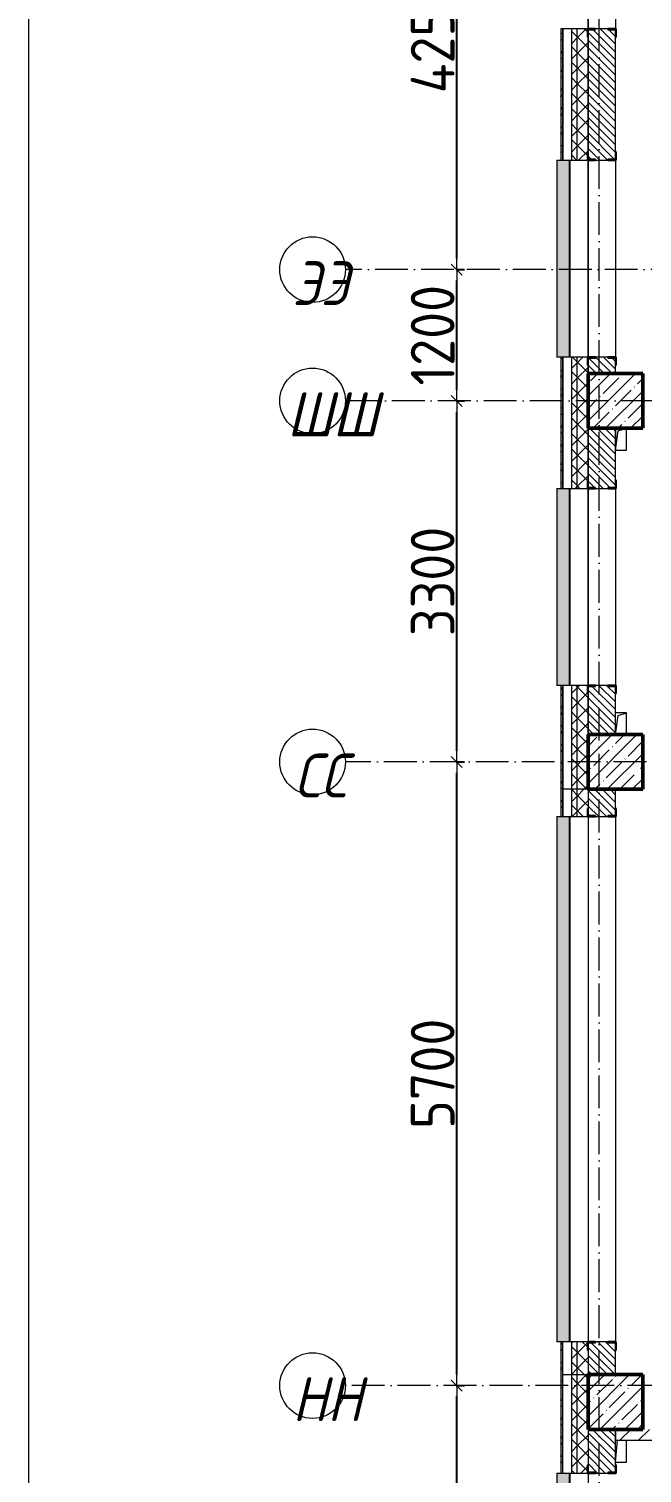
# Model space of a CAD drawing. Header units: millimetres. Extents: x -213536 to 1564669, y -45299 to 942238.
# Drawn here: x 134866 to 140473, y 525797 to 538997 of the extents above; entities that cross this region are included whole.
import ezdxf

# ---------------------------------------------------------------- set-up
doc = ezdxf.new("R2010")
doc.units = ezdxf.units.MM
doc.linetypes.add('50_200_ШТРИХ_1Т_ш5_п1_п1_', pattern=[700, 500, -100, 0, -100])
for name, color, linetype, lineweight in [('3.3) Вычитаем ЖБбалки 0.4м -', 31, 'Continuous', 30), ('A-____-____-DIMS', 7, 'Continuous', 9), ('A-GENM-____-MCUT', 7, 'Continuous', 25), ('A-GENM-____-OTLN', 7, 'Continuous', 9), ('A-GENM-____-OTLN-1', 7, 'Continuous', 25), ('A-GLAZ-____-OTLN', 7, 'Continuous', 9), ('A-WALL-____-MCUT', 7, 'Continuous', 13), ('A-WALL-____-MCUT-1', 7, 'Continuous', 9), ('A-WALL-____-OTLN', 7, 'Continuous', 9), ('A-WALL-____-PATT-1', 7, 'Continuous', 9), ('A-WALL-FNSH-MCUT-1', 7, 'Continuous', 9), ('S-COLS-____-MCUT', 7, 'Continuous', 50), ('S-COLS-____-OTLN', 7, 'Continuous', 9), ('S-GRID-____-IDEN', 7, 'Continuous', 9), ('S-GRID-____-OTLN-1', 7, '50_200_ШТРИХ_1Т_ш5_п1_п1_', 9)]:
    doc.layers.add(name, color=color, linetype=linetype, lineweight=lineweight)
doc.layers.add('A-GLAZ-____-OTLN-1', color=7, linetype='Continuous', lineweight=9, true_color=0xc0c0c0)
doc.styles.add('ISOCPEUR_I_9', font='isocpeui.ttf', dxfattribs={"width": 0.9, "height": 250})
doc.styles.add('СПДС', font='isocpeur.ttf', dxfattribs={"width": 0.9})
doc.dimstyles.new('Размера А3', dxfattribs={"dimtxt": 200, "dimasz": 100, "dimexe": 70, "dimexo": 100, "dimgap": 20, "dimtad": 1, "dimdec": 0, "dimrnd": 10, "dimzin": 0, "dimdsep": 46, "dimtxsty": 'СПДС', "dimblk": 'ARROWHEAD_6', "dimcen": 1, "dimclrd": 256, "dimclre": 256, "dimclrt": 256, "dimazin": 0, "dimtfac": 1, "dimtdec": 0, "dimtmove": 2, "dimatfit": 3, "dimfxl": 1, "dimtolj": 1, "dimtzin": 0, "dimarcsym": 0})
pattern_1 = [(135, (142429.057, 459015.94), (-35.35534, -35.35534), [])]
pattern_2 = [(45, (142429.06, 459015.94), (-70.71068, 70.71068), []), (135, (142429.06, 459015.94), (-70.71068, -70.71068), [])]
pattern_3 = [(45, (142429.06, 459015.94), (-85.53659, 85.53659), []), (45, (142486.08, 459015.94), (-85.53659, 85.53659), [])]

# ---------------------------------------------------------------- blocks, each defined once
blk = doc.blocks.new('BSC_Колонна _Прямоугольная - 500х500-V23-АР1_План отверстий 3 этажа в осях 1-64_Ю-ЯЯ')
at = {"layer": 'S-COLS-____-OTLN'}
h = blk.add_hatch(dxfattribs=at)
h.set_pattern_fill('FP_30', color=256, style=0, pattern_type=2)
h.set_pattern_definition([(45, (2200, -67431.04), (-114.04925, 114.04925), []), (45, (2314.05, -67431.04), (-114.04925, 114.04925), [201.613, -40.323, 3.353, -36.97])])
h.paths.add_polyline_path([(-250, -250), (250, -250), (250, 250), (-250, 250)], flags=0)
at = {"layer": 'S-COLS-____-MCUT'}
for p, q in [((250, 250), (-250, 250)), ((-250, 250), (-250, -250)), ((250, -250), (250, 250)), ((-250, -250), (250, -250))]:
    blk.add_line(p, q, dxfattribs=at)
blk = doc.blocks.new('BSC_Колонна _Прямоугольная - 500х500-V26-АР1_План отверстий 3 этажа в осях 1-64_Ю-ЯЯ')
at = {"layer": 'S-COLS-____-OTLN'}
h = blk.add_hatch(dxfattribs=at)
h.set_pattern_fill('FP_33', color=256, style=0, pattern_type=2)
h.set_pattern_definition([(45, (2200, -76581.04), (-114.04925, 114.04925), []), (45, (2314.05, -76581.04), (-114.04925, 114.04925), [201.613, -40.323, 3.353, -36.97])])
h.paths.add_polyline_path([(-250, -250), (250, -250), (250, 250), (-250, 250), (-250, 16)], flags=0)
at = {"layer": 'S-COLS-____-MCUT'}
for p, q in [((250, 250), (-250, 250)), ((-250, 250), (-250, -250)), ((250, -250), (250, 250)), ((-250, -250), (250, -250))]:
    blk.add_line(p, q, dxfattribs=at)
blk = doc.blocks.new('BSC_Колонна _Прямоугольная - 500х500-V32-АР1_План отверстий 3 этажа в осях 1-64_Ю-ЯЯ')
at = {"layer": 'S-COLS-____-OTLN'}
h = blk.add_hatch(dxfattribs=at)
h.set_pattern_fill('FP_39', color=256, style=0, pattern_type=2)
h.set_pattern_definition([(45, (2200, -73281.04), (-114.04925, 114.04925), []), (45, (2314.05, -73281.04), (-114.04925, 114.04925), [201.613, -40.323, 3.353, -36.97])])
h.paths.add_polyline_path([(-250, -250), (250, -250), (250, 250), (-250, 250), (-250, 87)], flags=0)
at = {"layer": 'S-COLS-____-MCUT'}
for p, q in [((250, 250), (-250, 250)), ((-250, 250), (-250, -250)), ((250, -250), (250, 250)), ((-250, -250), (250, -250))]:
    blk.add_line(p, q, dxfattribs=at)
blk = doc.blocks.new('Фахверк_СКБ_Уголок - 250_2700-27497298-АР1_План отверстий 3 этажа в осях 1-64_Ю-ЯЯ')
at = {"layer": 'A-GENM-____-MCUT'}
for p, q in [((200, 181), (125, 181)), ((125, 181), (125, 106)), ((131, 106), (131, 175)), ((131, 175), (200, 175)), ((200, 175), (200, 181)), ((125, 106), (131, 106)), ((131, -6), (125, -6)), ((125, -6), (125, -81)), ((125, -81), (200, -81)), ((131, -75), (131, -6)), ((200, -75), (131, -75)), ((200, -81), (200, -75))]:
    blk.add_line(p, q, dxfattribs=at)
blk = doc.blocks.new('Фахверк_СКБ_Уголок - 250_2700_1-27501432-АР1_План отверстий 3 этажа в осях 1-64_Ю-ЯЯ')
at = {"layer": 'A-GENM-____-MCUT'}
for p, q in [((200, 181), (125, 181)), ((125, 181), (125, 106)), ((131, 106), (131, 175)), ((131, 175), (200, 175)), ((200, 175), (200, 181)), ((125, 106), (131, 106)), ((131, -6), (125, -6)), ((125, -6), (125, -81)), ((125, -81), (200, -81)), ((131, -75), (131, -6)), ((200, -75), (131, -75)), ((200, -81), (200, -75))]:
    blk.add_line(p, q, dxfattribs=at)
blk = doc.blocks.new('AR_Отверстие прямоугольное _в плите_ - AR_Отверстие прямоугольное _в плите_-30510814-АР1_План отверстий 3 этажа в осях 1-64_Ю-ЯЯ')
at = {"layer": 'A-GENM-____-OTLN'}
for p, q in [((-50, -150), (-32, 50)), ((50, -150), (50, 50)), ((-50, -150), (50, -150))]:
    blk.add_line(p, q, dxfattribs=at)
blk = doc.blocks.new('AR_Отверстие прямоугольное _в плите_ - AR_Отверстие прямоугольное _в плите_-V176-АР1_План отверстий 3 этажа в осях 1-64_Ю-ЯЯ')
at = {"layer": 'A-GENM-____-OTLN'}
for p, q in [((-50, 100), (-50, -100)), ((-50, -100), (-25, 75)), ((-25, 75), (50, 100)), ((50, -100), (50, 100)), ((-50, -100), (50, -100))]:
    blk.add_line(p, q, dxfattribs=at)
blk = doc.blocks.new('AR_Отверстие прямоугольное _в плите_ - AR_Отверстие прямоугольное _в плите_-V179-АР1_План отверстий 3 этажа в осях 1-64_Ю-ЯЯ')
at = {"layer": 'A-GENM-____-OTLN'}
for p, q in [((50, 100), (-50, 100)), ((-50, -100), (-25, 75)), ((-25, 75), (50, 100)), ((50, -100), (50, 100))]:
    blk.add_line(p, q, dxfattribs=at)
blk = doc.blocks.new('Отлив_СКБ - Отлив витража_120_НВФ-31885689-АР1_План отверстий 3 этажа в осях 1-64_Ю-ЯЯ')
at = {"layer": 'A-GLAZ-____-OTLN-1'}
for points in [[(1800, 2), (1800, 120), (0, 120), (0, 2), (737, 2)], [(1800, 0), (1800, 2), (0, 2), (0, 0), (737, 0)]]:
    blk.add_hatch(color=256, dxfattribs=at).paths.add_polyline_path(points, flags=0)
at = {"layer": 'A-GLAZ-____-OTLN'}
for p, q in [((0, 83), (0, 120)), ((1800, 120), (0, 120)), ((0, 2), (1800, 2)), ((1800, 120), (1800, 83)), ((1800, 0), (0, 0))]:
    blk.add_line(p, q, dxfattribs=at)
blk = doc.blocks.new('Отлив_СКБ - Отлив витража_120_НВФ-31886035-АР1_План отверстий 3 этажа в осях 1-64_Ю-ЯЯ')
at = {"layer": 'A-GLAZ-____-OTLN-1'}
for points in [[(4800, 2), (4800, 120), (0, 120), (0, 2), (1409, 2)], [(4800, 0), (4800, 2), (0, 2), (0, 0), (1409, 0)]]:
    blk.add_hatch(color=256, dxfattribs=at).paths.add_polyline_path(points, flags=0)
at = {"layer": 'A-GLAZ-____-OTLN'}
for p, q in [((0, 83), (0, 120)), ((4800, 120), (0, 120)), ((0, 2), (4800, 2)), ((4800, 120), (4800, 83)), ((4800, 0), (0, 0))]:
    blk.add_line(p, q, dxfattribs=at)
blk = doc.blocks.new('Ось сетки - Круг_Ø6_00__ISO-2_5_0_9K_-25732049-АР1_План отверстий 3 этажа в осях 1-64_Ю-ЯЯ')
at = {"layer": 'S-GRID-____-IDEN'}
blk.add_circle((0, 0), 3, dxfattribs=at)
blk = doc.blocks.new('ARROWHEAD_6')
at = {"color": 0, "linetype": 'Continuous'}
for p, q in [((0, 0), (-1, 0)), ((-0.5, -0.5), (0.5, 0.5))]:
    blk.add_line(p, q, dxfattribs=at)
blk = doc.blocks.new('*D2838')
at = {"layer": 'A-____-____-DIMS', "lineweight": -2, "transparency": 16777216}
for p, q in [((138772, 526597), (138848, 526597)), ((138778, 522197), (138778, 526497)), ((138772, 522097), (138848, 522097))]:
    blk.add_line(p, q, dxfattribs=at)
at = {"layer": 'Defpoints', "color": 0, "lineweight": 50, "transparency": 16777216}
for p in [(138672, 526597), (138778, 526597), (138672, 522097)]:
    blk.add_point(p, dxfattribs=at)
at = {"layer": 'A-____-____-DIMS', "lineweight": -2, "transparency": 16777216, "xscale": 100, "yscale": 100, "zscale": 100}
for p, rotation in [((138778, 526597), 90), ((138778, 522097), 270)]:
    blk.add_blockref('ARROWHEAD_6', p, dxfattribs=dict(at, rotation=rotation))
at = {"layer": 'A-____-____-DIMS', "transparency": 16777216, "insert": (138558, 524347), "char_height": 400, "attachment_point": 5, "rotation": 90, "style": 'СПДС'}
blk.add_mtext('\\A1;4500', dxfattribs=at)
blk = doc.blocks.new('*D2839')
at = {"layer": 'A-____-____-DIMS', "lineweight": -2, "transparency": 16777216}
for p, q in [((138772, 532297), (138848, 532297)), ((138778, 526697), (138778, 532197)), ((138772, 526597), (138848, 526597))]:
    blk.add_line(p, q, dxfattribs=at)
at = {"layer": 'Defpoints', "color": 0, "lineweight": 50, "transparency": 16777216}
for p in [(138672, 532297), (138778, 532297), (138672, 526597)]:
    blk.add_point(p, dxfattribs=at)
at = {"layer": 'A-____-____-DIMS', "lineweight": -2, "transparency": 16777216, "xscale": 100, "yscale": 100, "zscale": 100}
for p, rotation in [((138778, 532297), 90), ((138778, 526597), 270)]:
    blk.add_blockref('ARROWHEAD_6', p, dxfattribs=dict(at, rotation=rotation))
at = {"layer": 'A-____-____-DIMS', "transparency": 16777216, "insert": (138558, 529447), "char_height": 400, "attachment_point": 5, "rotation": 90, "style": 'СПДС'}
blk.add_mtext('\\A1;5700', dxfattribs=at)
blk = doc.blocks.new('*D2840')
at = {"layer": 'A-____-____-DIMS', "lineweight": -2, "transparency": 16777216}
for p, q in [((138772, 535597), (138848, 535597)), ((138778, 532397), (138778, 535497)), ((138772, 532297), (138848, 532297))]:
    blk.add_line(p, q, dxfattribs=at)
at = {"layer": 'Defpoints', "color": 0, "lineweight": 50, "transparency": 16777216}
for p in [(138672, 535597), (138778, 535597), (138672, 532297)]:
    blk.add_point(p, dxfattribs=at)
at = {"layer": 'A-____-____-DIMS', "lineweight": -2, "transparency": 16777216, "xscale": 100, "yscale": 100, "zscale": 100}
for p, rotation in [((138778, 535597), 90), ((138778, 532297), 270)]:
    blk.add_blockref('ARROWHEAD_6', p, dxfattribs=dict(at, rotation=rotation))
at = {"layer": 'A-____-____-DIMS', "transparency": 16777216, "insert": (138558, 533947), "char_height": 400, "attachment_point": 5, "rotation": 90, "style": 'СПДС'}
blk.add_mtext('\\A1;3300', dxfattribs=at)
blk = doc.blocks.new('*D2841')
at = {"layer": 'A-____-____-DIMS', "lineweight": -2, "transparency": 16777216}
for p, q in [((138772, 536797), (138848, 536797)), ((138778, 535697), (138778, 536697)), ((138772, 535597), (138848, 535597))]:
    blk.add_line(p, q, dxfattribs=at)
at = {"layer": 'Defpoints', "color": 0, "lineweight": 50, "transparency": 16777216}
for p in [(138672, 536797), (138778, 536797), (138672, 535597)]:
    blk.add_point(p, dxfattribs=at)
at = {"layer": 'A-____-____-DIMS', "lineweight": -2, "transparency": 16777216, "xscale": 100, "yscale": 100, "zscale": 100}
for p, rotation in [((138778, 536797), 90), ((138778, 535597), 270)]:
    blk.add_blockref('ARROWHEAD_6', p, dxfattribs=dict(at, rotation=rotation))
at = {"layer": 'A-____-____-DIMS', "transparency": 16777216, "insert": (138558, 536197), "char_height": 400, "attachment_point": 5, "rotation": 90, "style": 'СПДС'}
blk.add_mtext('\\A1;1200', dxfattribs=at)
blk = doc.blocks.new('*D2842')
at = {"layer": 'A-____-____-DIMS', "lineweight": -2, "transparency": 16777216}
for p, q in [((138772, 541047), (138848, 541047)), ((138778, 536897), (138778, 540947)), ((138772, 536797), (138848, 536797))]:
    blk.add_line(p, q, dxfattribs=at)
at = {"layer": 'Defpoints', "color": 0, "lineweight": 50, "transparency": 16777216}
for p in [(138672, 541047), (138778, 541047), (138672, 536797)]:
    blk.add_point(p, dxfattribs=at)
at = {"layer": 'A-____-____-DIMS', "lineweight": -2, "transparency": 16777216, "xscale": 100, "yscale": 100, "zscale": 100}
for p, rotation in [((138778, 541047), 90), ((138778, 536797), 270)]:
    blk.add_blockref('ARROWHEAD_6', p, dxfattribs=dict(at, rotation=rotation))
at = {"layer": 'A-____-____-DIMS', "transparency": 16777216, "insert": (138558, 538922), "char_height": 400, "attachment_point": 5, "rotation": 90, "style": 'СПДС'}
blk.add_mtext('\\A1;4250', dxfattribs=at)

msp = doc.modelspace()

# ---------------------------------------------------------------- hatches: boundary and pattern name
at = {"layer": 'A-WALL-____-PATT-1'}
h = msp.add_hatch(dxfattribs=at)
h.set_pattern_fill('FP_6', color=256, style=0, pattern_type=2)
h.set_pattern_definition(pattern_3)
h.paths.add_polyline_path([(139729.1, 531877), (139749.1, 531877), (139749.1, 532997), (139729.1, 532997), (139729.1, 532384.2)], flags=0)
h.paths.add_polyline_path([(139749.1, 534797), (139749.1, 535997), (139729.1, 535997), (139729.1, 534797)], flags=0)
h.paths.add_polyline_path([(139749.1, 537797), (139749.1, 538997), (139729.1, 538997), (139729.1, 537797)], flags=0)
h.paths.add_polyline_path([(139729.1, 540797), (139749.1, 540797), (139749.1, 541997), (139729.1, 541997)], flags=0)
h.paths.add_polyline_path([(139729.1, 543797), (139749.1, 543797), (139749.1, 544947), (139729.1, 544947)], flags=0)
h = msp.add_hatch(dxfattribs=at)
h.set_pattern_fill('FP_4', color=256, style=0, pattern_type=2)
h.set_pattern_definition(pattern_2)
h.paths.add_polyline_path([(139879.1, 532047), (139879.1, 532997), (139829.1, 532997), (139829.1, 532047)], flags=0)
h.paths.add_polyline_path([(139879.1, 534797), (139879.1, 535997), (139829.1, 535997), (139829.1, 534797)], flags=0)
h.paths.add_polyline_path([(139829.1, 537797), (139879.1, 537797), (139879.1, 538997), (139829.1, 538997), (139829.1, 538842.2)], flags=0)
h.paths.add_polyline_path([(139879.1, 540797), (139879.1, 541997), (139829.1, 541997), (139829.1, 540797)], flags=0)
h.paths.add_polyline_path([(139829.1, 543797), (139879.1, 543797), (139879.1, 544847), (139829.1, 544847), (139829.1, 544492.9)], flags=0)
h = msp.add_hatch(dxfattribs=at)
h.set_pattern_fill('FP_4', color=256, style=0, pattern_type=2)
h.set_pattern_definition(pattern_2)
h.paths.add_polyline_path([(139979.1, 532047), (139979.1, 532922), (139973.1, 532922), (139973.1, 532997), (139879.1, 532997), (139879.1, 532047)], flags=0)
h.paths.add_polyline_path([(139973.1, 534797), (139973.1, 534872), (139979.1, 534872), (139979.1, 535922), (139973.1, 535922), (139973.1, 535997), (139879.1, 535997), (139879.1, 534797)], flags=0)
h.paths.add_polyline_path([(139973.1, 537797), (139973.1, 537872), (139979.1, 537872), (139979.1, 538922), (139973.1, 538922), (139973.1, 538997), (139879.1, 538997), (139879.1, 537797)], flags=0)
h.paths.add_polyline_path([(139879.1, 540797), (139979.1, 540797), (139979.1, 541922), (139973.1, 541922), (139973.1, 541997), (139879.1, 541997), (139879.1, 541297)], flags=0)
h.paths.add_polyline_path([(139973.1, 543797), (139973.1, 543872), (139979.1, 543872), (139979.1, 544797), (139879.1, 544797), (139879.1, 543797)], flags=0)
h = msp.add_hatch(dxfattribs=at)
h.set_pattern_fill('FP_9', color=256, style=0, pattern_type=2)
h.set_pattern_definition(pattern_1)
h.paths.add_polyline_path([(140085.1, 535847), (140229.1, 535847), (140229.1, 535991), (140160.1, 535991), (140160.1, 535997), (140048.1, 535997), (140048.1, 535991), (139979.1, 535991), (139979.1, 535847)], flags=0)
h.paths.add_polyline_path([(140160.1, 537797), (140160.1, 537803), (140229.1, 537803), (140229.1, 538991), (140160.1, 538991), (140160.1, 538997), (140048.1, 538997), (140048.1, 538991), (139979.1, 538991), (139979.1, 537803), (140048.1, 537803), (140048.1, 537797)], flags=0)
h = msp.add_hatch(dxfattribs=at)
h.set_pattern_fill('FP_9', color=256, style=0, pattern_type=2)
h.set_pattern_definition(pattern_1)
h.paths.add_polyline_path([(140229.1, 532547), (140229.1, 532991), (140160.1, 532991), (140160.1, 532997), (140048.1, 532997), (140048.1, 532991), (139979.1, 532991), (139979.1, 532547)], flags=0)
h.paths.add_polyline_path([(140048.1, 534797), (140160.1, 534797), (140160.1, 534803), (140229.1, 534803), (140229.1, 535347), (139979.1, 535347), (139979.1, 534803), (140048.1, 534803)], flags=0)
h = msp.add_hatch(dxfattribs=at)
h.set_pattern_fill('FP_4', color=256, style=0, pattern_type=2)
h.set_pattern_definition(pattern_2)
h.paths.add_polyline_path([(139879.1, 526697), (139879.1, 526997), (139829.1, 526997), (139829.1, 526697)], flags=0)
h.paths.add_polyline_path([(139829.1, 531797), (139879.1, 531797), (139879.1, 532047), (139829.1, 532047)], flags=0)
h = msp.add_hatch(dxfattribs=at)
h.set_pattern_fill('FP_4', color=256, style=0, pattern_type=2)
h.set_pattern_definition(pattern_2)
h.paths.add_polyline_path([(139973.1, 526697), (139979.1, 526697), (139979.1, 526922), (139973.1, 526922), (139973.1, 526997), (139879.1, 526997), (139879.1, 526697)], flags=0)
h.paths.add_polyline_path([(139973.1, 531797), (139973.1, 531872), (139979.1, 531872), (139979.1, 532047), (139879.1, 532047), (139879.1, 531797)], flags=0)
h = msp.add_hatch(dxfattribs=at)
h.set_pattern_fill('FP_9', color=256, style=0, pattern_type=2)
h.set_pattern_definition(pattern_1)
h.paths.add_polyline_path([(139979.1, 526697), (140229.1, 526697), (140229.1, 526991), (140160.1, 526991), (140160.1, 526997), (140048.1, 526997), (140048.1, 526991), (139979.1, 526991), (139979.1, 526922)], flags=0)
h.paths.add_polyline_path([(140048.1, 531797), (140160.1, 531797), (140160.1, 531803), (140229.1, 531803), (140229.1, 532047), (139979.1, 532047), (139979.1, 531803), (140048.1, 531803)], flags=0)
h = msp.add_hatch(dxfattribs=at)
h.set_pattern_fill('FP_6', color=256, style=0, pattern_type=2)
h.set_pattern_definition(pattern_3)
h.paths.add_polyline_path([(139749.1, 526867), (139749.1, 526997), (139729.1, 526997), (139729.1, 526867)], flags=0)
h.paths.add_polyline_path([(139729.1, 531797), (139749.1, 531797), (139749.1, 531877), (139729.1, 531877)], flags=0)
h = msp.add_hatch(dxfattribs=at)
h.set_pattern_fill('FP_6', color=256, style=0, pattern_type=2)
h.set_pattern_definition(pattern_3)
h.paths.add_polyline_path([(139729.1, 513947), (139749.1, 513947), (139749.1, 515197), (139729.1, 515197), (139729.1, 514624.9)], flags=0)
h.paths.add_polyline_path([(139729.1, 516997), (139749.1, 516997), (139749.1, 518197), (139729.1, 518197), (139729.1, 517853.9)], flags=0)
h.paths.add_polyline_path([(139749.1, 519997), (139749.1, 521047), (139729.1, 521047), (139729.1, 519997)], flags=0)
h.paths.add_polyline_path([(139749.1, 522847), (139749.1, 523997), (139729.1, 523997), (139729.1, 522847)], flags=0)
h.paths.add_polyline_path([(139729.1, 525797), (139749.1, 525797), (139749.1, 526867), (139729.1, 526867), (139729.1, 525926.3)], flags=0)
h = msp.add_hatch(dxfattribs=at)
h.set_pattern_fill('FP_4', color=256, style=0, pattern_type=2)
h.set_pattern_definition(pattern_2)
h.paths.add_polyline_path([(139829.1, 514047), (139879.1, 514047), (139879.1, 515197), (139829.1, 515197), (139829.1, 514624.9)], flags=0)
h.paths.add_polyline_path([(139829.1, 516997), (139879.1, 516997), (139879.1, 518197), (139829.1, 518197), (139829.1, 517853.9)], flags=0)
h.paths.add_polyline_path([(139829.1, 519997), (139879.1, 519997), (139879.1, 521047), (139829.1, 521047)], flags=0)
h.paths.add_polyline_path([(139879.1, 522847), (139879.1, 523997), (139829.1, 523997), (139829.1, 522847)], flags=0)
h.paths.add_polyline_path([(139829.1, 525797), (139879.1, 525797), (139879.1, 526697), (139829.1, 526697), (139829.1, 525926.3)], flags=0)
h = msp.add_hatch(dxfattribs=at)
h.set_pattern_fill('FP_4', color=256, style=0, pattern_type=2)
h.set_pattern_definition(pattern_2)
h.paths.add_polyline_path([(139879.1, 514097), (139979.1, 514097), (139979.1, 515122), (139973.1, 515122), (139973.1, 515197), (139879.1, 515197), (139879.1, 514624.9)], flags=0)
h.paths.add_polyline_path([(139973.1, 516997), (139973.1, 517072), (139979.1, 517072), (139979.1, 518197), (139879.1, 518197), (139879.1, 516997)], flags=0)
h.paths.add_polyline_path([(139879.1, 519997), (139973.1, 519997), (139973.1, 520072), (139979.1, 520072), (139979.1, 521047), (139879.1, 521047), (139879.1, 520072)], flags=0)
h.paths.add_polyline_path([(139973.1, 522847), (139973.1, 522922), (139979.1, 522922), (139979.1, 523922), (139973.1, 523922), (139973.1, 523997), (139879.1, 523997), (139879.1, 522847)], flags=0)
h.paths.add_polyline_path([(139973.1, 525797), (139973.1, 525872), (139979.1, 525872), (139979.1, 526697), (139879.1, 526697), (139879.1, 525797)], flags=0)
h = msp.add_hatch(dxfattribs=at)
h.set_pattern_fill('FP_9', color=256, style=0, pattern_type=2)
h.set_pattern_definition(pattern_1)
h.paths.add_polyline_path([(140048.1, 522847), (140160.1, 522847), (140160.1, 522853), (140229.1, 522853), (140229.1, 523991), (140160.1, 523991), (140160.1, 523997), (140048.1, 523997), (140048.1, 523991), (139979.1, 523991), (139979.1, 522853), (140048.1, 522853)], flags=0)
h.paths.add_polyline_path([(140048.1, 525797), (140160.1, 525797), (140160.1, 525803), (140229.1, 525803), (140229.1, 526197), (139979.1, 526197), (139979.1, 525803), (140048.1, 525803)], flags=0)
h = msp.add_hatch(dxfattribs=at)
h.set_pattern_fill('FP_7', color=256, style=0, pattern_type=2)
h.set_pattern_definition([(45, (142429.06, 459015.94), (-84.85281, 84.85281), [])])
h.paths.add_polyline_path([(140647.6, 526097), (142229.1, 526097), (142229.1, 526100), (142276.1, 526100), (142276.1, 526194), (142229.1, 526194), (142229.1, 526197), (140229.1, 526197), (140229.1, 526097)], flags=0)
h.paths.add_polyline_path([(147779.1, 526097), (147779.1, 526197), (146079.1, 526197), (146079.1, 526097), (147717.4, 526097)], flags=0)
h.paths.add_polyline_path([(146029.1, 526097), (146029.1, 526100), (146076.1, 526100), (146076.1, 526194), (146029.1, 526194), (146029.1, 526197), (142279.1, 526197), (142279.1, 526097), (145950, 526097)], flags=0)

# ---------------------------------------------------------------- linework, layer by layer
at = {"color": 1, "lineweight": 0}
msp.add_lwpolyline([(134866.3, 551818.7), (248102.3, 551818.7), (248102.3, 452990.7), (134866.3, 452990.7)], close=True, dxfattribs=at)
at = {"layer": '3.3) Вычитаем ЖБбалки 0.4м -'}
for points in [[(140479.1, 532547), (140229.1, 532547)], [(140473.1, 532047), (140473.1, 532547)], [(140479.1, 532047), (140229.1, 532047)]]:
    msp.add_lwpolyline(points, dxfattribs=at)
at = {"layer": 'A-WALL-____-MCUT'}
for p, q in [((139973.1, 538997), (139749.1, 538997)), ((139749.1, 538997), (139749.1, 537797)), ((139749.1, 537797), (139749.1, 538997)), ((140160.1, 538997), (140048.1, 538997)), ((140229.1, 537872), (140229.1, 538922)), ((139749.1, 537797), (139973.1, 537797)), ((140048.1, 537797), (140160.1, 537797)), ((139973.1, 535997), (139749.1, 535997)), ((139749.1, 535997), (139749.1, 534797)), ((139749.1, 534797), (139749.1, 535997)), ((140160.1, 535997), (140048.1, 535997)), ((140229.1, 535847), (140229.1, 535922)), ((140229.1, 534872), (140229.1, 535347)), ((139749.1, 534797), (139973.1, 534797)), ((140048.1, 534797), (140160.1, 534797)), ((139973.1, 532997), (139749.1, 532997)), ((139749.1, 532997), (139749.1, 532047)), ((139749.1, 532047), (139749.1, 532997)), ((140160.1, 532997), (140048.1, 532997)), ((140229.1, 532547), (140229.1, 532922)), ((139749.1, 532047), (139749.1, 531797)), ((139979.1, 532047), (139749.1, 532047)), ((140229.1, 531872), (140229.1, 532047)), ((139749.1, 531797), (139749.1, 531877)), ((139749.1, 531797), (139973.1, 531797)), ((140048.1, 531797), (140160.1, 531797)), ((139973.1, 526997), (139749.1, 526997)), ((139749.1, 526867), (139749.1, 526997)), ((139749.1, 525797), (139749.1, 526997)), ((140160.1, 526997), (140048.1, 526997)), ((140229.1, 526697), (140229.1, 526922)), ((139749.1, 526697), (139979.1, 526697)), ((140229.1, 525872), (140229.1, 526197)), ((139749.1, 525797), (139973.1, 525797)), ((140048.1, 525797), (140160.1, 525797))]:
    msp.add_line(p, q, dxfattribs=at)
at = {"layer": 'A-WALL-____-MCUT-1'}
for p, q in [((139829.1, 537797), (139829.1, 538997)), ((139879.1, 537797), (139879.1, 538997)), ((139979.1, 538922), (139979.1, 537872)), ((139979.1, 537872), (139979.1, 538922)), ((139829.1, 534797), (139829.1, 535997)), ((139879.1, 534797), (139879.1, 535997)), ((139979.1, 535922), (139979.1, 535847)), ((139979.1, 535847), (139979.1, 535922)), ((139979.1, 535347), (139979.1, 534872)), ((139979.1, 534872), (139979.1, 535347)), ((139829.1, 532047), (139829.1, 532997)), ((139879.1, 532047), (139879.1, 532997)), ((139979.1, 532922), (139979.1, 532547)), ((139979.1, 532547), (139979.1, 532922)), ((139829.1, 531797), (139829.1, 532047)), ((139879.1, 531797), (139879.1, 532047)), ((139979.1, 532047), (139979.1, 531872)), ((139829.1, 525797), (139829.1, 526997)), ((139879.1, 525797), (139879.1, 526997)), ((139979.1, 526922), (139979.1, 526697)), ((139979.1, 526197), (139979.1, 525872))]:
    msp.add_line(p, q, dxfattribs=at)
at = {"layer": 'A-WALL-____-OTLN'}
for p, q in [((139979.1, 538997), (139979.1, 540797)), ((139979.1, 540797), (139979.1, 538997)), ((140229.1, 540797), (140229.1, 538997)), ((139979.1, 535997), (139979.1, 537797)), ((139979.1, 537797), (139979.1, 535997)), ((140229.1, 537797), (140229.1, 535997)), ((139979.1, 532997), (139979.1, 534797)), ((139979.1, 534797), (139979.1, 532997)), ((140229.1, 534797), (140229.1, 532997)), ((139979.1, 531797), (139979.1, 526997)), ((140229.1, 531797), (140229.1, 526997)), ((139979.1, 525797), (139979.1, 523997))]:
    msp.add_line(p, q, dxfattribs=at)
at = {"layer": 'A-WALL-FNSH-MCUT-1'}
for p, q in [((139729.1, 538997), (139729.1, 537797)), ((139749.1, 538997), (139729.1, 538997)), ((139729.1, 537797), (139749.1, 537797)), ((139729.1, 535997), (139729.1, 534797)), ((139749.1, 535997), (139729.1, 535997)), ((139729.1, 534797), (139749.1, 534797)), ((139729.1, 532997), (139729.1, 531797)), ((139749.1, 532997), (139729.1, 532997)), ((139749.1, 531877), (139749.1, 532047)), ((139729.1, 531797), (139749.1, 531797)), ((139729.1, 526997), (139729.1, 526867)), ((139749.1, 526997), (139729.1, 526997)), ((139729.1, 526867), (139729.1, 525797)), ((140229.1, 526197), (140229.1, 526097)), ((140229.1, 526097), (142229.1, 526097)), ((139729.1, 525797), (139749.1, 525797))]:
    msp.add_line(p, q, dxfattribs=at)
at = {"layer": 'S-GRID-____-OTLN-1', "color": 251, "ltscale": 0.6, "true_color": 0x636466}
for p, q in [((140079.1, 511907.5), (140079.1, 549908.8)), ((189583.7, 536797), (137760.3, 536797)), ((175034.1, 535597), (137760.3, 535597)), ((166979.1, 532297), (137760.3, 532297)), ((246503.5, 526597), (137760.3, 526597))]:
    msp.add_line(p, q, dxfattribs=at)

# ---------------------------------------------------------------- block references
at = {"layer": 'A-GENM-____-OTLN'}
for name, p in [('AR_Отверстие прямоугольное _в плите_ - AR_Отверстие прямоугольное _в плите_-V176-АР1_План отверстий 3 этажа в осях 1-64_Ю-ЯЯ', (140279.6, 535247)), ('AR_Отверстие прямоугольное _в плите_ - AR_Отверстие прямоугольное _в плите_-V179-АР1_План отверстий 3 этажа в осях 1-64_Ю-ЯЯ', (140279.1, 532647)), ('AR_Отверстие прямоугольное _в плите_ - AR_Отверстие прямоугольное _в плите_-30510814-АР1_План отверстий 3 этажа в осях 1-64_Ю-ЯЯ', (140279.1, 526047))]:
    msp.add_blockref(name, p, dxfattribs=at)
at = {"layer": 'A-GENM-____-OTLN-1'}
for name, p, rotation in [('Фахверк_СКБ_Уголок - 250_2700-27497298-АР1_План отверстий 3 этажа в осях 1-64_Ю-ЯЯ', (140054.1, 539122), 269.9999999999999), ('Фахверк_СКБ_Уголок - 250_2700-27497298-АР1_План отверстий 3 этажа в осях 1-64_Ю-ЯЯ', (140154.1, 537672), 89.99999999999991), ('Фахверк_СКБ_Уголок - 250_2700_1-27501432-АР1_План отверстий 3 этажа в осях 1-64_Ю-ЯЯ', (140054.1, 536122), 269.9999999999999), ('Фахверк_СКБ_Уголок - 250_2700-27497298-АР1_План отверстий 3 этажа в осях 1-64_Ю-ЯЯ', (140154.1, 534672), 89.99999999999991), ('Фахверк_СКБ_Уголок - 250_2700-27497298-АР1_План отверстий 3 этажа в осях 1-64_Ю-ЯЯ', (140054.1, 533122), 269.9999999999999), ('Фахверк_СКБ_Уголок - 250_2700-27497298-АР1_План отверстий 3 этажа в осях 1-64_Ю-ЯЯ', (140154.1, 531672), 89.99999999999991), ('Фахверк_СКБ_Уголок - 250_2700-27497298-АР1_План отверстий 3 этажа в осях 1-64_Ю-ЯЯ', (140054.1, 527122), 269.9999999999999), ('Фахверк_СКБ_Уголок - 250_2700-27497298-АР1_План отверстий 3 этажа в осях 1-64_Ю-ЯЯ', (140154.1, 525672), 89.99999999999991)]:
    msp.add_blockref(name, p, dxfattribs=dict(at, rotation=rotation))
at = {"layer": 'A-GLAZ-____-OTLN', "rotation": 90}
for name, p in [('Отлив_СКБ - Отлив витража_120_НВФ-31885689-АР1_План отверстий 3 этажа в осях 1-64_Ю-ЯЯ', (139812.1, 535997)), ('Отлив_СКБ - Отлив витража_120_НВФ-31885689-АР1_План отверстий 3 этажа в осях 1-64_Ю-ЯЯ', (139812.1, 532997)), ('Отлив_СКБ - Отлив витража_120_НВФ-31886035-АР1_План отверстий 3 этажа в осях 1-64_Ю-ЯЯ', (139812.1, 526997)), ('Отлив_СКБ - Отлив витража_120_НВФ-31885689-АР1_План отверстий 3 этажа в осях 1-64_Ю-ЯЯ', (139812.1, 523997))]:
    msp.add_blockref(name, p, dxfattribs=at)
at = {"layer": 'S-COLS-____-OTLN'}
for name, p in [('BSC_Колонна _Прямоугольная - 500х500-V26-АР1_План отверстий 3 этажа в осях 1-64_Ю-ЯЯ', (140229.1, 535597)), ('BSC_Колонна _Прямоугольная - 500х500-V32-АР1_План отверстий 3 этажа в осях 1-64_Ю-ЯЯ', (140229.1, 532297)), ('BSC_Колонна _Прямоугольная - 500х500-V23-АР1_План отверстий 3 этажа в осях 1-64_Ю-ЯЯ', (140229.1, 526447))]:
    msp.add_blockref(name, p, dxfattribs=at)
at = {"layer": 'S-GRID-____-IDEN', "xscale": 99.99999999999993, "yscale": 99.99999999999993, "zscale": 99.99999999999993}
for p, rotation in [((137460.3, 536797), 89.9999999999998), ((137460.3, 535597), 89.9999999999998), ((137460.3, 532297), 89.99999999999982), ((137460.3, 526597), 89.9999999999998)]:
    msp.add_blockref('Ось сетки - Круг_Ø6_00__ISO-2_5_0_9K_-25732049-АР1_План отверстий 3 этажа в осях 1-64_Ю-ЯЯ', p, dxfattribs=dict(at, rotation=rotation))

# ---------------------------------------------------------------- texts
at = {"layer": 'S-GRID-____-IDEN', "char_height": 400, "attachment_point": 1, "style": 'ISOCPEUR_I_9'}
for s, insert, width in [('ЭЭ', (137275.2, 536873.1), 447.342), ('ШШ', (137227.5, 535673.1), 562.785), ('СС', (137293.2, 532373.1), 404.05), ('НН', (137275.2, 526673.1), 447.342)]:
    msp.add_mtext(s, dxfattribs=dict(at, insert=insert, width=width))

# ---------------------------------------------------------------- dimensions: what is measured, and where the dimension line sits
at = {"layer": 'A-____-____-DIMS'}
for base, p1, p2, picture, middle in [((138777.7, 541047), (138671.6, 536797), (138671.6, 541047), '*D2842', (138557.7, 538922)), ((138777.7, 536797), (138671.6, 535597), (138671.6, 536797), '*D2841', (138557.7, 536197)), ((138777.7, 535597), (138671.6, 532297), (138671.6, 535597), '*D2840', (138557.7, 533947)), ((138777.7, 532297), (138671.6, 526597), (138671.6, 532297), '*D2839', (138557.7, 529447)), ((138777.7, 526597), (138671.6, 522097), (138671.6, 526597), '*D2838', (138557.7, 524347))]:
    dim = msp.add_linear_dim(base=base, p1=p1, p2=p2, angle=90, dimstyle='Размера А3', override={"dimtxt": 400}, dxfattribs=at)
    dim.commit()
    dim.dimension.update_dxf_attribs({"geometry": picture, "text_midpoint": middle})

doc.saveas('drawing.dxf')
